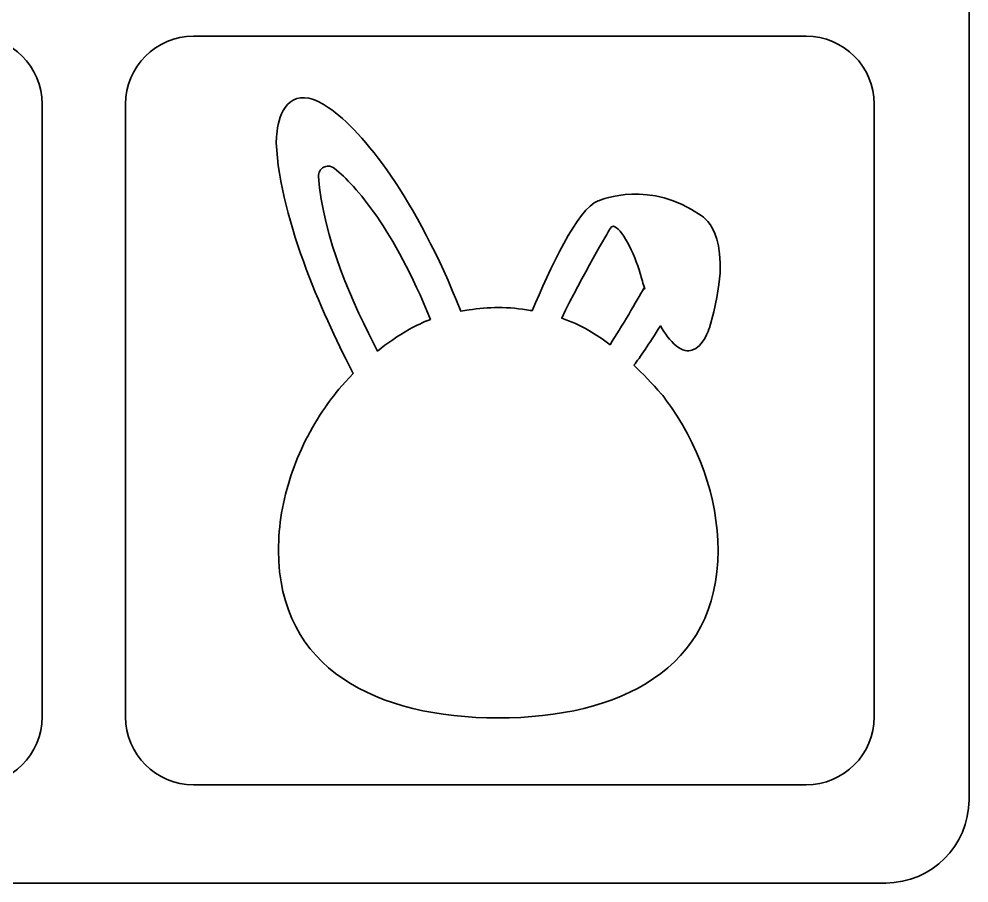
# Model space of a CAD drawing. Extents: x -116 to 2607, y -1189 to 276.
# Drawn here: x 617 to 1038.4, y -1188.7 to -805.5 of the extents above; entities that cross this region are included whole.
import ezdxf

# ---------------------------------------------------------------- set-up
doc = ezdxf.new("R2010")
doc.units = 0
doc.header["$MEASUREMENT"] = 0
doc.layers.add('Layer 1', color=7, linetype='Continuous', lineweight=0)

# ---------------------------------------------------------------- blocks, each defined once
blk = doc.blocks.new('Block_6')
at = {"layer": 'Layer 1', "color": 1, "lineweight": 35, "true_color": 0xff0000}
for points in [[(961.63, 275.55), (961.63, 275.55), (-39.12, 275.55), (-39.12, 275.55), (-81.5, 275.55), (-115.85, 241.2), (-115.85, 198.81), (-115.85, 198.81), (-115.85, -1151.79), (-115.85, -1151.79), (-115.85, -1172.18), (-99.32, -1188.72), (-78.93, -1188.72), (-78.93, -1188.72), (1001.44, -1188.72), (1001.44, -1188.72), (1021.83, -1188.72), (1038.37, -1172.18), (1038.37, -1151.79), (1038.37, -1151.79), (1038.37, 198.81), (1038.37, 198.81), (1038.37, 241.2), (1004.01, 275.55), (961.63, 275.55)], [(627.3, -1114.96), (627.3, -1131.66), (613.78, -1145.18), (597.08, -1145.18), (597.08, -1145.18), (325.43, -1145.18), (325.43, -1145.18), (308.74, -1145.18), (295.21, -1131.66), (295.21, -1114.96), (295.21, -1114.96), (295.21, -843.31), (295.21, -843.31), (295.21, -826.62), (308.74, -813.09), (325.43, -813.09), (325.43, -813.09), (597.08, -813.09), (597.08, -813.09), (613.78, -813.09), (627.3, -826.62), (627.3, -843.31), (627.3, -843.31), (627.3, -1114.96), (627.3, -1114.96)], [(996.35, -1114.96), (996.35, -1131.66), (982.82, -1145.18), (966.13, -1145.18), (966.13, -1145.18), (694.48, -1145.18), (694.48, -1145.18), (677.78, -1145.18), (664.26, -1131.66), (664.26, -1114.96), (664.26, -1114.96), (664.26, -843.31), (664.26, -843.31), (664.26, -826.62), (677.78, -813.09), (694.48, -813.09), (694.48, -813.09), (966.13, -813.09), (966.13, -813.09), (982.82, -813.09), (996.35, -826.62), (996.35, -843.31), (996.35, -843.31), (996.35, -1114.96), (996.35, -1114.96)]]:
    blk.add_open_spline(points, degree=3, knots=[0, 0, 0, 0, 1, 1, 1, 2, 2, 2, 3, 3, 3, 4, 4, 4, 5, 5, 5, 6, 6, 6, 7, 7, 7, 8, 8, 8, 8], dxfattribs=at)
blk = doc.blocks.new('Block_8')
at = {"layer": 'Layer 1', "color": 1, "lineweight": 35, "true_color": 0xff0000}
for points, knots in [([(902.01, -971.88), (902, -971.86), (902, -971.85), (901.98, -971.85), (897.77, -967.1), (893.72, -962.84), (889.75, -959.07), (892.46, -955.56), (896.39, -949.72), (901.51, -941.64), (903.49, -945.08), (905.78, -948.13), (908.42, -950.41), (911.33, -952.92), (913.85, -952.9), (915.44, -952.43), (920.55, -950.94), (922.99, -943.28), (923.25, -942.41), (935.19, -903.05), (921.18, -893.59), (919.57, -892.65), (896.92, -876.74), (875.59, -885.46), (873.95, -886.16), (864.72, -889.44), (852.11, -916.88), (844.69, -934.92), (844.41, -934.88), (844.12, -934.83), (843.83, -934.79), (839.18, -933.94), (834.42, -933.48), (829.58, -933.48), (825.19, -933.48), (820.87, -933.85), (816.62, -934.55), (815.39, -934.67), (814.17, -934.82), (812.96, -935.03), (793.19, -885.05), (769.99, -855.52), (754.22, -844.7), (747.93, -840.36), (742.67, -839.28), (738.62, -841.46), (730.98, -845.57), (731.13, -859.76), (731.15, -860.42), (732.56, -895.32), (753.85, -940.76), (765.23, -962.74), (760.39, -967.75), (756.81, -972.25), (754.8, -974.96), (753.55, -976.64), (752.9, -977.64), (752.9, -977.64), (746.39, -987.01), (741.2, -997.37), (737.62, -1008.13), (734.05, -1018.91), (732.11, -1030.11), (732.11, -1041.2), (732.11, -1093.76), (775.75, -1115.5), (829.58, -1115.5), (883.42, -1115.5), (927.06, -1093.76), (927.06, -1041.2), (927.06, -1017.65), (918.29, -993.59), (903.79, -974.19), (903.29, -973.43), (902.71, -972.65), (902.01, -971.88)], [0, 0, 0, 0, 1, 1, 1, 2, 2, 2, 3, 3, 3, 4, 4, 4, 5, 5, 5, 6, 6, 6, 7, 7, 7, 8, 8, 8, 9, 9, 9, 10, 10, 10, 11, 11, 11, 12, 12, 12, 13, 13, 13, 14, 14, 14, 15, 15, 15, 16, 16, 16, 17, 17, 17, 18, 18, 18, 19, 19, 19, 20, 20, 20, 21, 21, 21, 22, 22, 22, 23, 23, 23, 24, 24, 24, 25, 25, 25, 25]), ([(790.18, -943.13), (785.03, -946), (780.29, -949.32), (776.07, -952.76), (765.63, -932.99), (751.53, -901.85), (749.89, -875.35), (749.79, -873.58), (750.67, -872.05), (752.24, -871.24), (752.81, -870.94), (753.51, -870.77), (754.25, -870.77), (755.16, -870.77), (756.11, -871.03), (756.99, -871.76), (766.52, -879.67), (783.17, -898.16), (799.49, -938.72), (796.26, -940), (793.14, -941.49), (790.18, -943.13)], [0, 0, 0, 0, 1, 1, 1, 2, 2, 2, 3, 3, 3, 4, 4, 4, 5, 5, 5, 6, 6, 6, 7, 7, 7, 7]), ([(869.69, -943.63), (865.8, -941.42), (861.84, -939.58), (857.73, -938.15), (866.82, -919.41), (878.77, -899.17), (878.95, -898.89), (879.53, -897.85), (880.11, -897.36), (880.66, -897.42), (884.03, -897.81), (890.01, -909.3), (892.56, -918.43), (893.15, -920.56), (893.83, -922.85), (894.58, -925.23), (894.58, -925.23), (894.15, -924.98), (894.15, -924.98), (891.07, -930.4), (884.34, -941.95), (879.16, -949.96), (876.02, -947.58), (872.88, -945.47), (869.69, -943.63)], [0, 0, 0, 0, 1, 1, 1, 2, 2, 2, 3, 3, 3, 4, 4, 4, 5, 5, 5, 6, 6, 6, 7, 7, 7, 8, 8, 8, 8])]:
    blk.add_open_spline(points, degree=3, knots=knots, dxfattribs=at)
blk = doc.blocks.new('Block_7')
at = {"layer": 'Layer 1'}
blk.add_blockref('Block_8', (0, 0), dxfattribs=at)

msp = doc.modelspace()

# ---------------------------------------------------------------- block references
at = {"layer": 'Layer 1'}
for name in ['Block_6', 'Block_7']:
    msp.add_blockref(name, (0, 0), dxfattribs=at)

doc.saveas('drawing.dxf')
